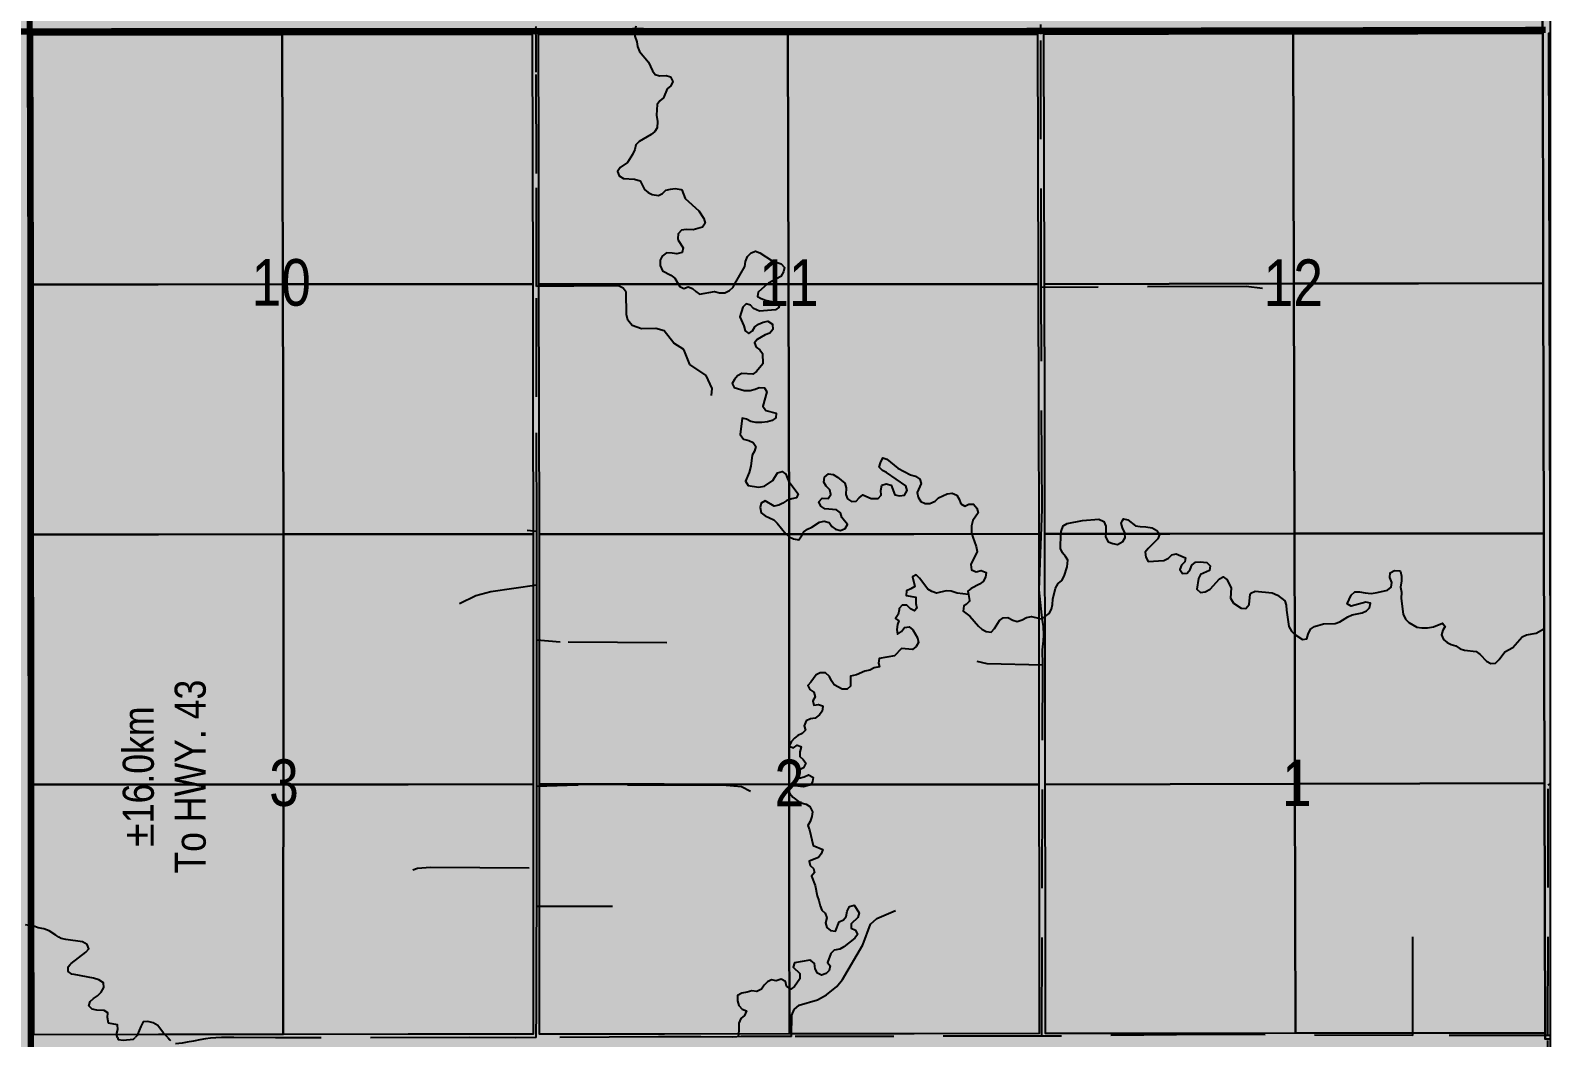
# Model space of a CAD drawing. Extents: x 357394 to 360637, y 6127381 to 6130734.
# Drawn here: x 360110.2 to 360599.4, y 6129214.1 to 6129538 of the extents above; entities that cross this region are included whole.
import ezdxf

# ---------------------------------------------------------------- set-up
doc = ezdxf.new("R2010")
doc.units = 0
doc.header["$LTSCALE"] = 5
doc.linetypes.add('DASHED2', pattern=[9.525, 6.35, -3.175])
for name, color, linetype in [('CG-NOTES', 7, 'Continuous'), ('Quarters', 8, 'Continuous'), ('RoadSeg', 57, 'DASHED2'), ('ROUTE-MAP-HWY', 2, 'Continuous'), ('S-7', 6, 'Continuous'), ('T-WATER', 160, 'Continuous'), ('Townships', 57, 'Continuous')]:
    doc.layers.add(name, color=color, linetype=linetype)
doc.layers.add('ROUTE-MAP-BACKGROUND-H', color=7, linetype='Continuous', true_color=0xf0ebff)
doc.layers.add('Sections', color=7, linetype='Continuous', true_color=0x13f661)
doc.styles.add('120', font='ARIALN.TTF', dxfattribs={"height": 13})
doc.styles.add('80', font='ARIALN.TTF', dxfattribs={"height": 10})

# ---------------------------------------------------------------- blocks, each defined once
blk = doc.blocks.new('*U455')
at = {"color": 1, "flags": 128}
blk.add_lwpolyline([(238.87, 42.45, 0, 7.5, 0), (0, 0, 0, 0, 0)], format="xyseb", dxfattribs=at)
at = {"color": 1, "style": '80'}
blk.add_attdef('ENTER_TEXT_001', (-26.85, -4.92), '', height=10, dxfattribs=at)
blk = doc.blocks.new('*U472')
h = blk.add_hatch(color=255)
edge = h.paths.add_edge_path()
edge.add_line((-31.5, -20), (31.5, -20))
edge.add_arc((31.5, -14), 6, 270, 360)
edge.add_line((37.5, -14), (37.5, 12.5))
edge.add_arc((31.5, 12.5), 6, 0, 90)
edge.add_line((31.5, 18.5), (-31.5, 18.5))
edge.add_arc((-31.5, 12.5), 6, 90, 180)
edge.add_line((-37.5, 12.5), (-37.5, -14))
edge.add_arc((-31.5, -14), 6, 180, 270)
at = {"color": 1, "flags": 128}
for points in [[(238.87, 42.45, 0, 7.5, 0), (0, 0, 0, 0, 0)], [(-69.86, 0, 0, 7.5, 0), (0, 0, 0, 0, 0)]]:
    blk.add_lwpolyline(points, format="xyseb", dxfattribs=at)
blk.add_lwpolyline([(-31.5, -20, 3, 3, 0), (31.5, -20, 3, 3, 0.414214), (37.5, -14, 3, 3, 0), (37.5, 12.5, 3, 0, 0.414214), (31.5, 18.5, 0, 0, 0), (-31.5, 18.5, 0, 0, 0.414214), (-37.5, 12.5, 0, 0, 0), (-37.5, -14, 0, 3, 0.414214)], format="xyseb", close=True, dxfattribs=at)
at = {"color": 1, "style": '80'}
blk.add_attdef('ENTER_TEXT_001', (-26.85, -4.92), '', height=10, dxfattribs=at)

msp = doc.modelspace()

# ---------------------------------------------------------------- hatches: boundary and pattern name
at = {"layer": 'ROUTE-MAP-BACKGROUND-H'}
h = msp.add_hatch(color=256, dxfattribs=at)
h.dxf.hatch_style = 1
h.paths.add_polyline_path([(360599.435, 6129864.348), (358638.329, 6129864.348), (358637.169, 6128886.055), (360599.435, 6128886.055)])

# ---------------------------------------------------------------- linework, layer by layer
at = {"layer": 'Quarters'}
for points in [[(360191.307, 6129536.767), (360191.403, 6129496.574), (360191.499, 6129456.381), (360151.305, 6129456.351), (360111.111, 6129456.32), (360111.021, 6129496.512), (360110.931, 6129536.703), (360151.119, 6129536.735)], [(360191.499, 6129456.381), (360191.403, 6129496.574), (360191.307, 6129536.767), (360231.503, 6129536.807), (360271.699, 6129536.847), (360271.788, 6129496.637), (360271.877, 6129456.428), (360231.688, 6129456.404)], [(360354.104, 6129496.644), (360354.207, 6129456.424), (360314.047, 6129456.426), (360273.888, 6129456.428), (360273.801, 6129496.638), (360273.714, 6129536.847), (360313.858, 6129536.856), (360354.002, 6129536.865)], [(360434.439, 6129496.639), (360434.536, 6129456.419), (360394.371, 6129456.421), (360354.207, 6129456.424), (360354.104, 6129496.644), (360354.002, 6129536.865), (360394.172, 6129536.861), (360434.342, 6129536.858)], [(360516.716, 6129496.812), (360516.812, 6129456.604), (360476.679, 6129456.514), (360436.546, 6129456.423), (360436.453, 6129496.642), (360436.36, 6129536.862), (360476.49, 6129536.941), (360516.621, 6129537.02)], [(360596.982, 6129496.984), (360597.082, 6129456.786), (360556.947, 6129456.695), (360516.812, 6129456.604), (360516.716, 6129496.812), (360516.621, 6129537.02), (360556.752, 6129537.101), (360596.883, 6129537.182)], [(360516.91, 6129416.393), (360517.008, 6129376.183), (360476.868, 6129376.138), (360436.729, 6129376.092), (360436.637, 6129416.258), (360436.546, 6129456.423), (360476.679, 6129456.514), (360516.812, 6129456.604)], [(360597.187, 6129416.533), (360597.293, 6129376.28), (360557.15, 6129376.231), (360517.008, 6129376.183), (360516.91, 6129416.393), (360516.812, 6129456.604), (360556.947, 6129456.695), (360597.082, 6129456.786)], [(360191.568, 6129416.186), (360191.638, 6129375.992), (360151.408, 6129375.941), (360111.179, 6129375.891), (360111.145, 6129416.105), (360111.111, 6129456.32), (360151.305, 6129456.351), (360191.499, 6129456.381)], [(360271.949, 6129416.234), (360272.02, 6129376.041), (360231.829, 6129376.016), (360191.638, 6129375.992), (360191.568, 6129416.186), (360191.499, 6129456.381), (360231.688, 6129456.404), (360271.877, 6129456.428)], [(360354.293, 6129416.238), (360354.379, 6129376.052), (360314.205, 6129376.046), (360274.03, 6129376.041), (360273.959, 6129416.234), (360273.888, 6129456.428), (360314.047, 6129456.426), (360354.207, 6129456.424)], [(360434.631, 6129416.255), (360434.727, 6129376.091), (360394.553, 6129376.072), (360354.379, 6129376.052), (360354.293, 6129416.238), (360354.207, 6129456.424), (360394.371, 6129456.421), (360434.536, 6129456.419)], [(360191.641, 6129335.757), (360191.644, 6129295.523), (360151.447, 6129295.499), (360111.25, 6129295.476), (360111.215, 6129335.683), (360111.179, 6129375.891), (360151.408, 6129375.941), (360191.638, 6129375.992)], [(360272.026, 6129335.806), (360272.032, 6129295.571), (360231.838, 6129295.547), (360191.644, 6129295.523), (360191.641, 6129335.757), (360191.638, 6129375.992), (360231.829, 6129376.016), (360272.02, 6129376.041)], [(360354.401, 6129335.8), (360354.422, 6129295.548), (360314.232, 6129295.56), (360274.042, 6129295.571), (360274.036, 6129335.806), (360274.03, 6129376.041), (360314.205, 6129376.046), (360354.379, 6129376.052)], [(360434.763, 6129335.81), (360434.799, 6129295.53), (360394.61, 6129295.539), (360354.422, 6129295.548), (360354.401, 6129335.8), (360354.379, 6129376.052), (360394.553, 6129376.072), (360434.727, 6129376.091)], [(360517.081, 6129335.963), (360517.154, 6129295.742), (360476.982, 6129295.638), (360436.809, 6129295.535), (360436.769, 6129335.813), (360436.729, 6129376.092), (360476.868, 6129376.138), (360517.008, 6129376.183)], [(360597.394, 6129336.122), (360597.496, 6129295.964), (360557.325, 6129295.853), (360517.154, 6129295.742), (360517.081, 6129335.963), (360517.008, 6129376.183), (360557.15, 6129376.231), (360597.293, 6129376.28)], [(360191.627, 6129255.318), (360191.611, 6129215.113), (360151.452, 6129215.049), (360111.294, 6129214.985), (360111.272, 6129255.23), (360111.25, 6129295.476), (360151.447, 6129295.499), (360191.644, 6129295.523)], [(360272.017, 6129255.387), (360272.003, 6129215.203), (360231.807, 6129215.158), (360191.611, 6129215.113), (360191.627, 6129255.318), (360191.644, 6129295.523), (360231.838, 6129295.547), (360272.032, 6129295.571)], [(360354.444, 6129255.423), (360354.466, 6129215.298), (360314.24, 6129215.252), (360274.013, 6129215.206), (360274.028, 6129255.388), (360274.042, 6129295.571), (360314.232, 6129295.56), (360354.422, 6129295.548)], [(360434.836, 6129255.458), (360434.874, 6129215.386), (360394.67, 6129215.342), (360354.466, 6129215.298), (360354.444, 6129255.423), (360354.422, 6129295.548), (360394.61, 6129295.539), (360434.799, 6129295.53)], [(360517.226, 6129255.61), (360517.297, 6129215.479), (360477.091, 6129215.433), (360436.884, 6129215.388), (360436.847, 6129255.461), (360436.809, 6129295.535), (360476.982, 6129295.638), (360517.154, 6129295.742)], [(360597.599, 6129255.763), (360597.702, 6129215.561), (360557.5, 6129215.52), (360517.297, 6129215.479), (360517.226, 6129255.61), (360517.154, 6129295.742), (360557.325, 6129295.853), (360597.496, 6129295.964)]]:
    msp.add_lwpolyline(points, close=True, dxfattribs=at)
for points in [[(360599.435, 6129456.794), (360599.093, 6129456.792), (360598.997, 6129496.991), (360598.901, 6129537.191), (360599.435, 6129537.193)], [(360599.435, 6129376.288), (360599.303, 6129376.288), (360599.198, 6129416.54), (360599.093, 6129456.792), (360599.435, 6129456.794)], [(360599.435, 6129324.416), (360599.405, 6129336.129), (360599.303, 6129376.288), (360599.435, 6129376.288)]]:
    msp.add_lwpolyline(points, dxfattribs=at)
at = {"layer": 'RoadSeg'}
for p, q in [((360435.37, 6129537.876), (360435.389, 6129539.921)), ((360272.809, 6129537.804), (360272.955, 6129539.313)), ((360272.97, 6129536.295), (360272.809, 6129537.804)), ((360435.388, 6129536.82), (360435.37, 6129537.876)), ((360435.5, 6129455.4), (360435.388, 6129536.82)), ((360273.216, 6129376.865), (360270.062, 6129377.169)), ((360435.933, 6129348.383), (360435.682, 6129349.975)), ((360435.728, 6129214.537), (360435.999, 6129333.881)), ((360273.232, 6129268.631), (360273.214, 6129294.847)), ((360273.185, 6129256.23), (360273.232, 6129268.631)), ((360297.55, 6129256.217), (360273.185, 6129256.23)), ((360555.155, 6129214.769), (360555.119, 6129253.279)), ((360338.964, 6129214.449), (360336.246, 6129214.283)), ((360355.107, 6129214.451), (360338.964, 6129214.449)), ((360435.728, 6129214.537), (360355.107, 6129214.451)), ((360435.978, 6129169.332), (360435.728, 6129214.537)), ((360598.568, 6129214.761), (360555.155, 6129214.769)), ((360598.867, 6129133.747), (360598.568, 6129214.761))]:
    msp.add_line(p, q, dxfattribs=at)
for points in [[(360273.068, 6129455.686), (360273.049, 6129492.072), (360272.994, 6129524.615), (360272.97, 6129536.295)], [(360329.386, 6129420.586), (360329.612, 6129422.893), (360327.679, 6129427.033), (360322.464, 6129430.567), (360320.508, 6129435.405), (360317.339, 6129437.504), (360314.214, 6129441.405), (360311.487, 6129442.218), (360306.89, 6129442.07), (360303.854, 6129443.173), (360302.5, 6129444.83), (360302.04, 6129446.715), (360301.912, 6129453.814), (360300.968, 6129455.184), (360299.749, 6129455.745), (360297.145, 6129455.862), (360273.068, 6129455.686)], [(360273.216, 6129376.865), (360273.101, 6129420.222), (360273.068, 6129455.686)], [(360435.682, 6129349.975), (360434.82, 6129358.15), (360435.788, 6129384.089), (360435.5, 6129455.4)], [(360506.734, 6129454.985), (360501.509, 6129455.717), (360435.5, 6129455.4)], [(360273.229, 6129359.678), (360273.193, 6129370.953), (360273.216, 6129376.865)], [(360248.306, 6129353.764), (360253.625, 6129356.336), (360258.386, 6129357.59), (360273.229, 6129359.678)], [(360273.238, 6129341.932), (360273.248, 6129351.85), (360273.229, 6129359.678)], [(360435.999, 6129333.881), (360435.976, 6129338.816), (360436.241, 6129341.746), (360436.33, 6129343.575), (360436.255, 6129346.342), (360435.933, 6129348.383)], [(360273.214, 6129294.847), (360273.236, 6129312.274), (360273.246, 6129335.825), (360273.238, 6129341.932)], [(360315.032, 6129341.102), (360280.715, 6129341.301), (360273.238, 6129341.932)], [(360435.999, 6129333.881), (360418.08, 6129334.306), (360414.853, 6129335.103)], [(360341.975, 6129293.252), (360339.026, 6129294.758), (360334.11, 6129295.201), (360286.294, 6129295.266), (360273.214, 6129294.847)], [(360598.568, 6129214.761), (360598.684, 6129295.288), (360599.435, 6129295.851)], [(360233.251, 6129268.057), (360234.834, 6129268.608), (360239.025, 6129268.943), (360273.232, 6129268.631)], [(360272.94, 6129214.138), (360273.046, 6129222.842), (360273.121, 6129243.046), (360273.185, 6129256.23)], [(360355.107, 6129214.451), (360355.285, 6129221.358), (360356.027, 6129223.182), (360357.584, 6129224.533), (360363.531, 6129226.225), (360366.381, 6129227.816), (360369.696, 6129230.523), (360371.523, 6129232.783), (360378.069, 6129243.895), (360380.555, 6129250.578), (360382.596, 6129252.443), (360388.618, 6129254.938)], [(360272.94, 6129214.138), (360266.48, 6129214.053), (360251.397, 6129214.101), (360189.117, 6129214.046), (360175.714, 6129214.111), (360173.437, 6129214.125), (360171.763, 6129214.112), (360169.925, 6129214.011), (360168.213, 6129213.895), (360166.608, 6129213.658), (360164.737, 6129213.349), (360162.702, 6129212.974), (360160.667, 6129212.577), (360159.106, 6129212.259), (360156.925, 6129212.092)], [(360336.246, 6129214.283), (360325.983, 6129214.327), (360312.399, 6129214.304), (360272.94, 6129214.138)], [(360555.155, 6129214.769), (360489.626, 6129215.066), (360435.728, 6129214.537)], [(360599.435, 6129214.773), (360598.568, 6129214.761)]]:
    msp.add_lwpolyline(points, dxfattribs=at)
at = {"layer": 'ROUTE-MAP-BACKGROUND-H'}
msp.add_lwpolyline([(360599.435, 6129864.348), (359291.941, 6129864.348), (359291.941, 6128886.055), (360599.435, 6128886.055)], close=True, dxfattribs=at)
at = {"layer": 'ROUTE-MAP-HWY', "const_width": 2, "flags": 128}
msp.add_lwpolyline([(360110.744, 6128890.526), (360110.63, 6128972.81), (360110.544, 6129052.196), (360110.542, 6129054.155), (360110.478, 6129113.158), (360110.422, 6129133.841), (360110.341, 6129214.064), (360110.284, 6129386.228), (360110.219, 6129470.393), (360110.014, 6129537.409), (360110.015, 6129537.73), (360109.958, 6129581.773), (360109.937, 6129597.495), (360109.816, 6129690.756), (360109.803, 6129700.556), (360109.617, 6129861.585), (360109.612, 6129863.927)], dxfattribs=at)
at = {"layer": 'ROUTE-MAP-HWY', "const_width": 2}
msp.add_lwpolyline([(358637.942, 6129538.361), (359296.478, 6129537.447), (359458.79, 6129537.353), (359621.803, 6129537.123), (359784.67, 6129537.186), (359947.207, 6129537.076), (360027.659, 6129537.429), (360110.015, 6129537.73), (360110.461, 6129537.726), (360169.498, 6129537.821), (360272.809, 6129537.804), (360302.795, 6129537.872), (360305.228, 6129537.878), (360306.341, 6129537.877), (360324.129, 6129537.846), (360435.37, 6129537.876), (360597.89, 6129538.21)], dxfattribs=at)
at = {"layer": 'Sections'}
for points in [[(360272.02, 6129376.041), (360231.829, 6129376.016), (360191.638, 6129375.992), (360151.408, 6129375.941), (360111.179, 6129375.891), (360111.145, 6129416.105), (360111.111, 6129456.32), (360111.021, 6129496.512), (360110.931, 6129536.703), (360151.119, 6129536.735), (360191.307, 6129536.767), (360231.503, 6129536.807), (360271.699, 6129536.847), (360271.788, 6129496.637), (360271.877, 6129456.428), (360271.949, 6129416.234)], [(360434.727, 6129376.091), (360394.553, 6129376.072), (360354.379, 6129376.052), (360314.205, 6129376.046), (360274.03, 6129376.041), (360273.959, 6129416.234), (360273.888, 6129456.428), (360273.801, 6129496.638), (360273.714, 6129536.847), (360313.858, 6129536.856), (360354.002, 6129536.865), (360394.172, 6129536.861), (360434.342, 6129536.858), (360434.439, 6129496.639), (360434.536, 6129456.419), (360434.631, 6129416.255)], [(360597.293, 6129376.28), (360557.15, 6129376.231), (360517.008, 6129376.183), (360476.868, 6129376.138), (360436.729, 6129376.092), (360436.637, 6129416.258), (360436.546, 6129456.423), (360436.453, 6129496.642), (360436.36, 6129536.862), (360476.49, 6129536.941), (360516.621, 6129537.02), (360556.752, 6129537.101), (360596.883, 6129537.182), (360596.982, 6129496.984), (360597.082, 6129456.786), (360597.187, 6129416.533)], [(360272.02, 6129376.041), (360272.026, 6129335.806), (360272.032, 6129295.571), (360272.017, 6129255.387), (360272.003, 6129215.203), (360231.807, 6129215.158), (360191.611, 6129215.113), (360151.452, 6129215.049), (360111.294, 6129214.985), (360111.272, 6129255.23), (360111.25, 6129295.476), (360111.215, 6129335.683), (360111.179, 6129375.891), (360151.408, 6129375.941), (360191.638, 6129375.992), (360231.829, 6129376.016)], [(360434.727, 6129376.091), (360434.763, 6129335.81), (360434.799, 6129295.53), (360434.836, 6129255.458), (360434.874, 6129215.386), (360394.67, 6129215.342), (360354.466, 6129215.298), (360314.24, 6129215.252), (360274.013, 6129215.206), (360274.028, 6129255.388), (360274.042, 6129295.571), (360274.036, 6129335.806), (360274.03, 6129376.041), (360314.205, 6129376.046), (360354.379, 6129376.052), (360394.553, 6129376.072)], [(360597.293, 6129376.28), (360597.394, 6129336.122), (360597.496, 6129295.964), (360597.599, 6129255.763), (360597.702, 6129215.561), (360557.5, 6129215.52), (360517.297, 6129215.479), (360477.091, 6129215.433), (360436.884, 6129215.388), (360436.847, 6129255.461), (360436.809, 6129295.535), (360436.769, 6129335.813), (360436.729, 6129376.092), (360476.868, 6129376.138), (360517.008, 6129376.183), (360557.15, 6129376.231)]]:
    msp.add_lwpolyline(points, close=True, dxfattribs=at)
for points in [[(360599.435, 6129376.288), (360599.303, 6129376.288), (360599.198, 6129416.54), (360599.093, 6129456.792), (360598.997, 6129496.991), (360598.901, 6129537.191), (360599.435, 6129537.193)], [(360599.435, 6129324.416), (360599.405, 6129336.129), (360599.303, 6129376.288), (360599.435, 6129376.288)]]:
    msp.add_lwpolyline(points, dxfattribs=at)
at = {"layer": 'T-WATER', "linetype": 'Continuous'}
for points in [[(360305.11, 6129539.359), (360304.751, 6129537.698), (360304.78, 6129536.825), (360304.785, 6129536.417), (360304.787, 6129536.202), (360305.344, 6129534.422), (360305.596, 6129532.831), (360306.246, 6129531.253), (360309.154, 6129527.849), (360310.442, 6129525.093), (360311.283, 6129523.821), (360312.693, 6129523.466), (360314.789, 6129523.534), (360316.203, 6129523.08), (360316.95, 6129521.605), (360316.296, 6129520.185), (360315.128, 6129519.248), (360313.924, 6129516.311), (360312.755, 6129515.374), (360311.893, 6129514.247), (360311.706, 6129510.743), (360312.07, 6129508.756), (360311.936, 6129506.753), (360311.176, 6129505.529), (360310.007, 6129504.593), (360306.085, 6129502.268), (360305.02, 6129501.234), (360304.769, 6129499.727), (360304.022, 6129498.104), (360302.419, 6129495.552), (360299.969, 6129493.976), (360299.212, 6129492.652), (360299.656, 6129491.268), (360301.086, 6129490.413), (360304.688, 6129490.229), (360306.504, 6129489.688), (360307.894, 6129486.835), (360309.014, 6129485.873), (360310.334, 6129485.217), (360312.34, 6129484.981), (360313.617, 6129485.622), (360314.683, 6129486.656), (360316.178, 6129487.004), (360317.771, 6129487.155), (360319.677, 6129486.917), (360319.883, 6129486.724), (360320.971, 6129483.961), (360325.294, 6129480.003), (360326.971, 6129477.559), (360327.419, 6129476.074), (360326.558, 6129474.747), (360323.487, 6129473.949), (360321.288, 6129473.978), (360319.794, 6129473.83), (360318.735, 6129472.596), (360318.584, 6129471.092), (360318.7, 6129470.597), (360320.278, 6129468.149), (360319.928, 6129466.639), (360318.244, 6129466.185), (360316.737, 6129466.436), (360314.937, 6129466.478), (360313.572, 6129465.435), (360312.916, 6129464.114), (360312.871, 6129462.414), (360313.625, 6129460.739), (360316.368, 6129459.329), (360317.598, 6129458.369), (360318.719, 6129456.496), (360319.182, 6129455.722), (360320.502, 6129455.065), (360321.883, 6129455.61), (360323.299, 6129455.056), (360324.329, 6129454.09), (360325.556, 6129453.23), (360330.424, 6129454.086), (360332.031, 6129453.641), (360333.731, 6129453.596), (360335.207, 6129454.342), (360336.371, 6129455.478), (360336.953, 6129456.495)], [(360336.953, 6129456.495), (360340.156, 6129462.095), (360340.304, 6129463.699), (360341.05, 6129465.322), (360342.213, 6129466.458), (360343.594, 6129467.003), (360345.007, 6129466.549), (360348.887, 6129463.976), (360351.817, 6129462.971), (360352.954, 6129461.808), (360352.6, 6129460.398), (360351.75, 6129458.872), (360347.722, 6129456.743), (360347.439, 6129456.494), (360344.419, 6129453.838), (360344.164, 6129452.431), (360345.384, 6129451.771), (360346.797, 6129451.317), (360350.622, 6129450.441), (360351.166, 6129449.059), (360349.997, 6129448.122), (360344.813, 6129447.755), (360342.888, 6129448.593), (360341.954, 6129449.662), (360340.54, 6129450.116), (360339.477, 6129448.983), (360338.575, 6129445.956), (360339.869, 6129442.999), (360340.22, 6129441.412), (360341.446, 6129440.552), (360342.618, 6129441.389), (360343.375, 6129442.713), (360344.548, 6129443.55), (360346.026, 6129444.197), (360347.514, 6129444.544), (360349.043, 6129443.594), (360349.101, 6129441.797), (360348.138, 6129440.667), (360346.656, 6129440.12), (360344.105, 6129438.639), (360343.242, 6129437.512), (360343.786, 6129436.131), (360345.012, 6129435.271), (360345.85, 6129434.098), (360345.954, 6129430.805), (360343.935, 6129428.341), (360342.663, 6129427.501), (360339.16, 6129427.687), (360337.785, 6129426.944), (360336.822, 6129425.813), (360336.065, 6129424.49), (360336.706, 6129423.211), (360339.935, 6129422.216), (360341.831, 6129422.278), (360343.419, 6129422.628), (360344.8, 6129423.173), (360346.5, 6129423.128), (360347.242, 6129421.851), (360345.89, 6129417.212), (360346.933, 6129415.847), (360350.261, 6129414.953), (360350.109, 6129413.449), (360348.937, 6129412.612), (360347.45, 6129412.166), (360345.66, 6129411.909), (360343.661, 6129411.944), (360342.051, 6129412.292), (360340.728, 6129413.048), (360339.321, 6129413.303), (360338.688, 6129408.086), (360339.734, 6129406.621), (360341.447, 6129406.177), (360342.867, 6129405.523), (360343.707, 6129404.251), (360343.256, 6129402.737), (360342.499, 6129401.414), (360342.111, 6129397.904), (360341.576, 6129395.888), (360340.368, 6129393.051), (360341.216, 6129391.676), (360344.529, 6129391.184), (360346.419, 6129391.444), (360349.159, 6129393.232), (360350.675, 6129395.779), (360352.16, 6129396.227), (360353.386, 6129395.367), (360353.834, 6129393.882), (360354.237, 6129393.137), (360354.577, 6129392.507), (360357.287, 6129388.997), (360356.73, 6129387.68)], [(360356.73, 6129387.68), (360355.239, 6129387.432), (360354.25, 6129387.087), (360353.658, 6129386.881), (360352.389, 6129385.941), (360351.111, 6129385.3), (360349.621, 6129385.052), (360346.669, 6129386.756), (360345.394, 6129386.015), (360345.039, 6129384.604), (360345.393, 6129382.917), (360346.723, 6129381.961), (360349.462, 6129380.65), (360350.595, 6129379.587), (360353.302, 6129376.177), (360353.366, 6129376.122), (360354.274, 6129375.349), (360354.432, 6129375.214), (360355.852, 6129374.56), (360357.561, 6129374.216), (360358.771, 6129376.124), (360359.178, 6129376.766), (360360.35, 6129377.603), (360361.728, 6129378.247), (360364.175, 6129379.825), (360365.67, 6129380.169), (360367.28, 6129379.821), (360368.115, 6129378.454), (360369.342, 6129377.594), (360370.951, 6129377.246), (360372.432, 6129377.793), (360373.189, 6129379.117), (360371.319, 6129381.355), (360370.972, 6129382.843), (360369.642, 6129383.799), (360365.841, 6129384.172), (360364.615, 6129385.032), (360363.964, 6129386.414), (360365.034, 6129387.544), (360366.933, 6129387.505), (360367.786, 6129388.736), (360367.442, 6129390.32), (360366.306, 6129391.482), (360365.565, 6129392.758), (360365.813, 6129394.365), (360367.079, 6129395.405), (360368.576, 6129395.257), (360370.002, 6129394.404), (360372.364, 6129392.382), (360372.712, 6129390.894), (360372.679, 6129388.794), (360373.223, 6129387.412), (360374.449, 6129386.553), (360375.946, 6129386.601), (360376.909, 6129387.731), (360378.078, 6129388.668), (360380.814, 6129387.458), (360383.017, 6129387.524), (360383.983, 6129388.555), (360383.935, 6129390.052), (360384.279, 6129391.763), (360385.664, 6129392.207), (360387.277, 6129391.759), (360388.424, 6129388.698), (360389.876, 6129388.349), (360391.566, 6129388.604), (360392.419, 6129390.03), (360391.972, 6129391.515), (360385.748, 6129395.807), (360384.428, 6129396.464), (360383.395, 6129397.531), (360383.749, 6129398.941), (360384.496, 6129400.564), (360385.81, 6129400.107), (360389.391, 6129397.228), (360393.457, 6129395.061), (360395.066, 6129394.713), (360396.495, 6129393.76), (360396.843, 6129392.272), (360395.635, 6129389.435), (360395.882, 6129387.944), (360396.825, 6129386.575), (360398.145, 6129385.918), (360399.645, 6129385.866), (360401.419, 6129386.623), (360402.482, 6129387.757), (360405.241, 6129388.945), (360406.831, 6129389.196), (360408.35, 6129388.546), (360409.09, 6129387.27), (360409.637, 6129385.789)], [(360409.637, 6129385.789), (360410.96, 6129385.032), (360412.238, 6129385.673), (360413.738, 6129385.622), (360414.788, 6129384.352), (360415.235, 6129382.867), (360413.516, 6129380.413), (360413.072, 6129378.7), (360413.037, 6129376.7), (360413.184, 6129376.151), (360413.49, 6129375.016), (360414.585, 6129372.053), (360414.935, 6129370.465), (360412.872, 6129366.301), (360413.029, 6129364.507), (360414.545, 6129363.956), (360416.232, 6129364.311), (360417.752, 6129363.66), (360417.6, 6129362.156), (360416.844, 6129360.833), (360415.675, 6129359.895), (360412.923, 6129358.507), (360411.851, 6129357.673), (360412.086, 6129356.581)], [(360412.086, 6129356.581), (360412.446, 6129354.694), (360412.356, 6129354.392), (360411.39, 6129353.361), (360410.605, 6129352.936), (360410.359, 6129351.229), (360412.51, 6129349.599), (360415.311, 6129346.392), (360416.441, 6129345.429), (360417.764, 6129344.672), (360419.367, 6129344.524), (360420.529, 6129345.661), (360422.145, 6129348.211), (360423.314, 6129349.148), (360424.811, 6129349.197), (360426.336, 6129348.347), (360427.75, 6129347.892), (360429.43, 6129348.446), (360430.804, 6129349.19), (360432.392, 6129349.541), (360434.642, 6129349.001), (360434.924, 6129348.933), (360435.702, 6129348.747), (360436.649, 6129349.465), (360436.892, 6129349.649), (360438.043, 6129350.521), (360438.8, 6129351.845), (360439.151, 6129353.355), (360439.296, 6129355.059), (360440.08, 6129358.682), (360440.933, 6129360.108), (360442.099, 6129361.145), (360442.855, 6129362.469), (360443.857, 6129365.499), (360444.089, 6129367.604), (360443.349, 6129368.88), (360442.412, 6129370.049), (360441.769, 6129371.428), (360441.875, 6129376.168), (360441.892, 6129376.928), (360442.633, 6129378.751), (360443.908, 6129379.491), (360448.779, 6129380.45), (360454.062, 6129380.819), (360455.685, 6129380.072), (360456.332, 6129378.593), (360456.268, 6129376.185), (360456.241, 6129375.192), (360457.094, 6129373.521), (360458.511, 6129372.966), (360460.117, 6129372.718), (360461.785, 6129373.671), (360462.542, 6129374.994), (360462.423, 6129376.192), (360462.394, 6129376.488), (360461.644, 6129378.063), (360461.196, 6129379.548), (360461.666, 6129380.463), (360461.95, 6129380.971), (360463.36, 6129380.617), (360465.82, 6129378.697), (360467.326, 6129378.445), (360469.226, 6129378.406), (360471.235, 6129378.07), (360472.761, 6129377.219), (360473.431, 6129376.204), (360473.601, 6129375.947), (360473.047, 6129374.53), (360469.95, 6129371.433), (360468.99, 6129370.203), (360469.141, 6129368.609), (360469.985, 6129367.237), (360474.969, 6129367.596), (360476.443, 6129368.343), (360477.509, 6129369.376), (360478.996, 6129369.724), (360481.931, 6129368.419), (360481.773, 6129367.115), (360480.708, 6129366.082), (360480.158, 6129364.666), (360480.999, 6129363.394), (360482.496, 6129363.442), (360483.455, 6129364.672), (360484.004, 6129366.087), (360485.173, 6129367.024), (360486.667, 6129367.171), (360488.772, 6129366.939), (360489.91, 6129365.877), (360489.659, 6129364.369), (360486.803, 6129363.08), (360486.147, 6129361.76)], [(360486.147, 6129361.76), (360485.557, 6129358.342), (360486.79, 6129357.282), (360488.284, 6129357.429), (360489.852, 6129358.379), (360492.843, 6129361.673), (360494.121, 6129362.314), (360495.248, 6129361.45), (360496.632, 6129358.796), (360496.442, 6129355.392), (360497.392, 6129353.824), (360499.851, 6129352.209), (360501.355, 6129352.057), (360502.41, 6129353.39), (360502.803, 6129356.7), (360502.993, 6129357.006), (360504.371, 6129357.65), (360509.783, 6129357.123), (360511.505, 6129356.379), (360513.862, 6129354.556), (360514.306, 6129353.171), (360514.458, 6129351.577), (360515.219, 6129346.308), (360516.065, 6129344.837), (360516.961, 6129343.914), (360517.099, 6129343.771), (360519.552, 6129342.144), (360521.043, 6129342.391), (360521.394, 6129343.81), (360522.141, 6129345.433), (360523.413, 6129346.274), (360526.382, 6129347.17), (360530.075, 6129347.29), (360531.656, 6129347.84), (360534.196, 6129349.422), (360535.574, 6129350.066), (360538.752, 6129350.669), (360540.23, 6129351.316), (360541.195, 6129352.347), (360541.446, 6129353.854), (360539.94, 6129354.105), (360535.291, 6129352.855), (360533.968, 6129353.611), (360535.275, 6129356.451), (360536.441, 6129357.489), (360537.941, 6129357.437), (360539.743, 6129357.096), (360541.659, 6129356.944), (360543.649, 6129357.208), (360546.92, 6129358.014), (360548.089, 6129358.951), (360548.34, 6129360.458), (360547.69, 6129362.036), (360547.841, 6129363.54), (360549.216, 6129364.284), (360550.816, 6129364.236), (360551.122, 6129364.046), (360551.47, 6129362.559), (360551.421, 6129360.958), (360551.086, 6129358.948), (360551.438, 6129357.361), (360551.302, 6129355.358), (360551.966, 6129350.282), (360552.716, 6129348.708), (360553.849, 6129347.645), (360556.396, 6129346.129), (360558.003, 6129345.881), (360559.802, 6129345.84), (360561.789, 6129346.204), (360564.648, 6129347.397), (360565.482, 6129346.324), (360564.722, 6129345.1), (360564.371, 6129343.59), (360565.018, 6129342.112), (360566.148, 6129341.149), (360567.469, 6129340.493), (360568.979, 6129340.142), (360570.309, 6129339.186), (360571.722, 6129338.732), (360575.434, 6129338.253), (360576.764, 6129337.297), (360578.831, 6129335.165), (360580.155, 6129334.409), (360581.748, 6129334.561), (360582.91, 6129335.698), (360584.73, 6129338.155), (360587.283, 6129339.538), (360590.268, 6129343.032), (360591.646, 6129343.676), (360594.828, 6129344.179), (360597.263, 6129345.539)], [(360412.086, 6129356.581), (360408.472, 6129357.065), (360406.542, 6129357.708), (360404.942, 6129357.756), (360401.767, 6129357.054), (360400.351, 6129357.608), (360399.028, 6129358.365), (360396.319, 6129361.875), (360395.285, 6129362.941), (360394.107, 6129362.303), (360394.805, 6129359.228), (360393.533, 6129358.387), (360392.152, 6129357.843), (360392.1, 6129356.343), (360395.117, 6129355.74), (360395.18, 6129353.744), (360395.528, 6129352.256), (360394.758, 6129351.332), (360393.439, 6129351.989), (360392.303, 6129353.151), (360390.802, 6129353.203), (360389.84, 6129352.072), (360389.753, 6129351.67), (360389.501, 6129350.163), (360388.641, 6129348.936), (360389.715, 6129348.171), (360389.304, 6129346.959), (360389.056, 6129345.352), (360389.304, 6129343.861), (360390.575, 6129344.701), (360391.532, 6129346.031), (360393.025, 6129346.179), (360394.155, 6129345.216), (360395.735, 6129342.669), (360395.983, 6129341.178), (360395.226, 6129339.854), (360394.057, 6129338.917), (360390.552, 6129339.204), (360388.33, 6129336.834), (360383.36, 6129336.074), (360383.108, 6129334.567), (360383.446, 6129333.378), (360381.759, 6129333.024), (360380.384, 6129332.28), (360378.797, 6129331.929), (360376.038, 6129330.741), (360374.152, 6129330.38), (360374.154, 6129327.183), (360373.088, 6129326.149), (360371.489, 6129326.197), (360368.846, 6129327.611), (360368.006, 6129328.883), (360367.363, 6129330.261), (360366.126, 6129331.421), (360364.43, 6129331.366), (360363.048, 6129330.822), (360361.428, 6129328.371), (360360.362, 6129327.338), (360361.102, 6129326.063), (360362.329, 6129325.203), (360362.776, 6129323.718), (360362.019, 6129322.395), (360362.363, 6129321.007), (360363.854, 6129321.254), (360365.168, 6129320.797), (360365.274, 6129320.6), (360365.023, 6129319.093), (360364.163, 6129317.867)], [(360364.163, 6129317.867), (360362.797, 6129316.823), (360361.303, 6129316.675), (360359.825, 6129316.028), (360359.277, 6129314.412), (360359.624, 6129312.924), (360358.558, 6129311.89), (360357.184, 6129311.246), (360356.115, 6129310.411), (360355.058, 6129309.178), (360354.402, 6129307.857), (360355.812, 6129307.304), (360356.981, 6129308.142), (360358.194, 6129307.682), (360358.3, 6129307.485), (360357.849, 6129305.972), (360357.797, 6129304.471), (360358.927, 6129303.508), (360359.764, 6129302.336), (360359.01, 6129300.912), (360357.732, 6129300.272), (360356.975, 6129298.948), (360357.618, 6129297.57), (360359.206, 6129297.92), (360360.584, 6129298.564), (360362.004, 6129297.911), (360362.11, 6129297.714), (360361.949, 6129296.51), (360361.669, 6129295.901), (360361.359, 6129295.618), (360360.989, 6129295.28), (360359.009, 6129294.716), (360356.201, 6129295.026), (360354.803, 6129294.981), (360354.316, 6129294.345), (360353.94, 6129293.854), (360354.317, 6129293.102), (360354.581, 6129292.575), (360355.617, 6129291.41), (360357.871, 6129289.683), (360359.887, 6129289.148), (360361.01, 6129288.385), (360361.963, 6129286.717), (360361.712, 6129285.21), (360361.164, 6129283.593), (360360.407, 6129282.27), (360360.951, 6129280.888), (360362.112, 6129275.829), (360365.249, 6129274.63), (360364.694, 6129273.214), (360363.834, 6129271.987), (360360.872, 6129270.892), (360361.116, 6129269.501), (360362.249, 6129268.438), (360362.59, 6129267.15), (360361.627, 6129266.02), (360362.821, 6129263.06), (360363.429, 6129259.682), (360363.976, 6129258.201), (360364.33, 6129256.513), (360364.877, 6129255.032), (360366.008, 6129254.069), (360366.555, 6129252.587), (360366.107, 6129250.974), (360366.554, 6129249.489), (360367.684, 6129248.526), (360369.288, 6129248.279), (360370.49, 6129251.316), (360371.868, 6129251.96), (360372.731, 6129253.087), (360373.076, 6129254.797), (360373.83, 6129256.22), (360375.314, 6129256.667), (360376.892, 6129254.22), (360376.541, 6129252.709), (360374.306, 6129250.739), (360374.354, 6129249.241), (360375.771, 6129248.687), (360376.414, 6129247.309), (360375.555, 6129246.082), (360371.948, 6129243.268), (360370.672, 6129242.527), (360368.884, 6129242.269), (360367.821, 6129241.136), (360366.713, 6129238.302), (360367.549, 6129237.126), (360367.294, 6129235.719), (360366.328, 6129234.689), (360364.847, 6129234.141), (360363.527, 6129234.798), (360362.783, 6129236.174)], [(360138.24, 6129214.148), (360137.921, 6129215.064), (360137.931, 6129215.101), (360138.369, 6129216.678), (360138.221, 6129218.172), (360135.405, 6129218.781), (360135.048, 6129220.568), (360135.199, 6129222.072), (360133.976, 6129222.833), (360131.575, 6129222.955), (360130.068, 6129223.207), (360129.035, 6129224.273), (360129.49, 6129225.687), (360130.557, 6129226.721), (360131.828, 6129227.561), (360132.991, 6129228.698), (360133.841, 6129230.224), (360133.794, 6129231.721), (360132.265, 6129232.672), (360130.55, 6129233.217), (360124.334, 6129234.361), (360123.615, 6129234.493), (360122.389, 6129235.353), (360122.341, 6129236.851), (360123.003, 6129237.628), (360123.304, 6129237.981), (360128.088, 6129241.533), (360129.052, 6129242.663), (360128.508, 6129244.045), (360126.982, 6129244.895), (360121.663, 6129245.624), (360120.153, 6129245.975), (360119.412, 6129246.448), (360118.468, 6129247.051), (360116.277, 6129248.449), (360114.558, 6129249.094), (360112.748, 6129249.435), (360111.672, 6129249.777), (360111.032, 6129249.98), (360108.656, 6129250.41)], [(360362.783, 6129236.174), (360362.526, 6129237.967), (360361.396, 6129238.931), (360361.094, 6129239.021), (360356.125, 6129238.162), (360355.67, 6129236.745), (360357.833, 6129234.715), (360357.888, 6129233.018), (360356.167, 6129230.564), (360354.895, 6129229.724), (360354.351, 6129230.116), (360353.566, 6129230.681), (360353.218, 6129232.169), (360351.795, 6129232.923), (360350.214, 6129232.372), (360348.704, 6129232.723), (360347.429, 6129231.983), (360346.362, 6129230.95), (360345.502, 6129229.723), (360344.031, 6129228.876), (360342.424, 6129229.124), (360340.839, 6129228.674), (360339.15, 6129228.42), (360337.774, 6129227.676), (360337.832, 6129225.879), (360338.18, 6129224.391), (360339.317, 6129223.228), (360340.634, 6129222.67), (360340.08, 6129221.253), (360338.813, 6129220.213), (360338.162, 6129218.693), (360338.223, 6129216.796), (360338.18, 6129216.365), (360338.087, 6129215.424), (360337.985, 6129214.392)], [(360154.418, 6129214.173), (360153.497, 6129215.124), (360153.085, 6129215.55), (360151.208, 6129217.988), (360149.783, 6129218.841), (360148.07, 6129219.286), (360146.48, 6129219.136), (360145.727, 6129217.713), (360144.747, 6129215.111), (360144.622, 6129214.779), (360143.986, 6129214.157)], [(360138.24, 6129214.148), (360138.471, 6129213.483), (360140.077, 6129213.235), (360143.46, 6129213.643), (360143.986, 6129214.157)], [(360154.418, 6129214.173), (360155.15, 6129213.417), (360155.325, 6129213.117)]]:
    msp.add_lwpolyline(points, dxfattribs=at)
at = {"layer": 'Townships'}
for points in [[(359620.646, 6129863.569), (360596.114, 6129864.284), (360596.117, 6129862.792), (360596.122, 6129860.781), (360596.312, 6129780.385), (360596.518, 6129699.986), (360596.704, 6129619.59), (360596.878, 6129539.193), (360596.883, 6129537.182), (360597.082, 6129456.786), (360597.293, 6129376.28), (360597.496, 6129295.964), (360597.702, 6129215.561), (360597.707, 6129213.55)], [(360599.435, 6129213.557), (360597.707, 6129213.55), (360597.702, 6129215.561), (360597.496, 6129295.964), (360597.293, 6129376.28), (360597.082, 6129456.786), (360596.883, 6129537.182), (360596.878, 6129539.193), (360596.704, 6129619.59), (360596.518, 6129699.986), (360596.312, 6129780.385), (360596.122, 6129860.781), (360596.117, 6129862.792), (360596.114, 6129864.284), (360599.435, 6129864.286)]]:
    msp.add_lwpolyline(points, dxfattribs=at)

# ---------------------------------------------------------------- block references
at = {"layer": 'CG-NOTES', "xscale": 0.99973285, "yscale": 0.99973285, "zscale": 0.99973285}
msp.add_blockref('*U455', (359870.1, 6129494.26), dxfattribs=at)
at = {"layer": 'CG-NOTES'}
ref = msp.add_blockref('*U472', (360153.372, 6129297.895), dxfattribs=dict(at, xscale=0.99973285, yscale=0.99973285, zscale=0.99973285, rotation=90))
ref.add_attrib('ENTER_TEXT_001', '%%P16.0km', (360149.955, 6129275.384), dxfattribs={"layer": '0', "color": 1, "height": 9.9973, "rotation": 90, "style": '80'})
ref.add_attrib('ENTER_TEXT_002', 'To HWY. 43', (360166.658, 6129266.839), dxfattribs={"layer": '0', "color": 1, "height": 9.9973, "rotation": 90, "style": '80'})

# ---------------------------------------------------------------- texts
at = {"layer": 'S-7', "style": '120'}
for s, height, p in [('10', 14.9967, (360181.399, 6129449.494)), ('11', 14.9967, (360344.729, 6129449.436)), ('12', 14.9967, (360507.087, 6129449.389)), ('3', 14.997, (360187.079, 6129288.595)), ('2', 14.997, (360349.689, 6129288.49)), ('1', 14.997, (360513.019, 6129288.537))]:
    msp.add_text(s, height=height, dxfattribs=at).set_placement(p)

doc.saveas('drawing.dxf')
